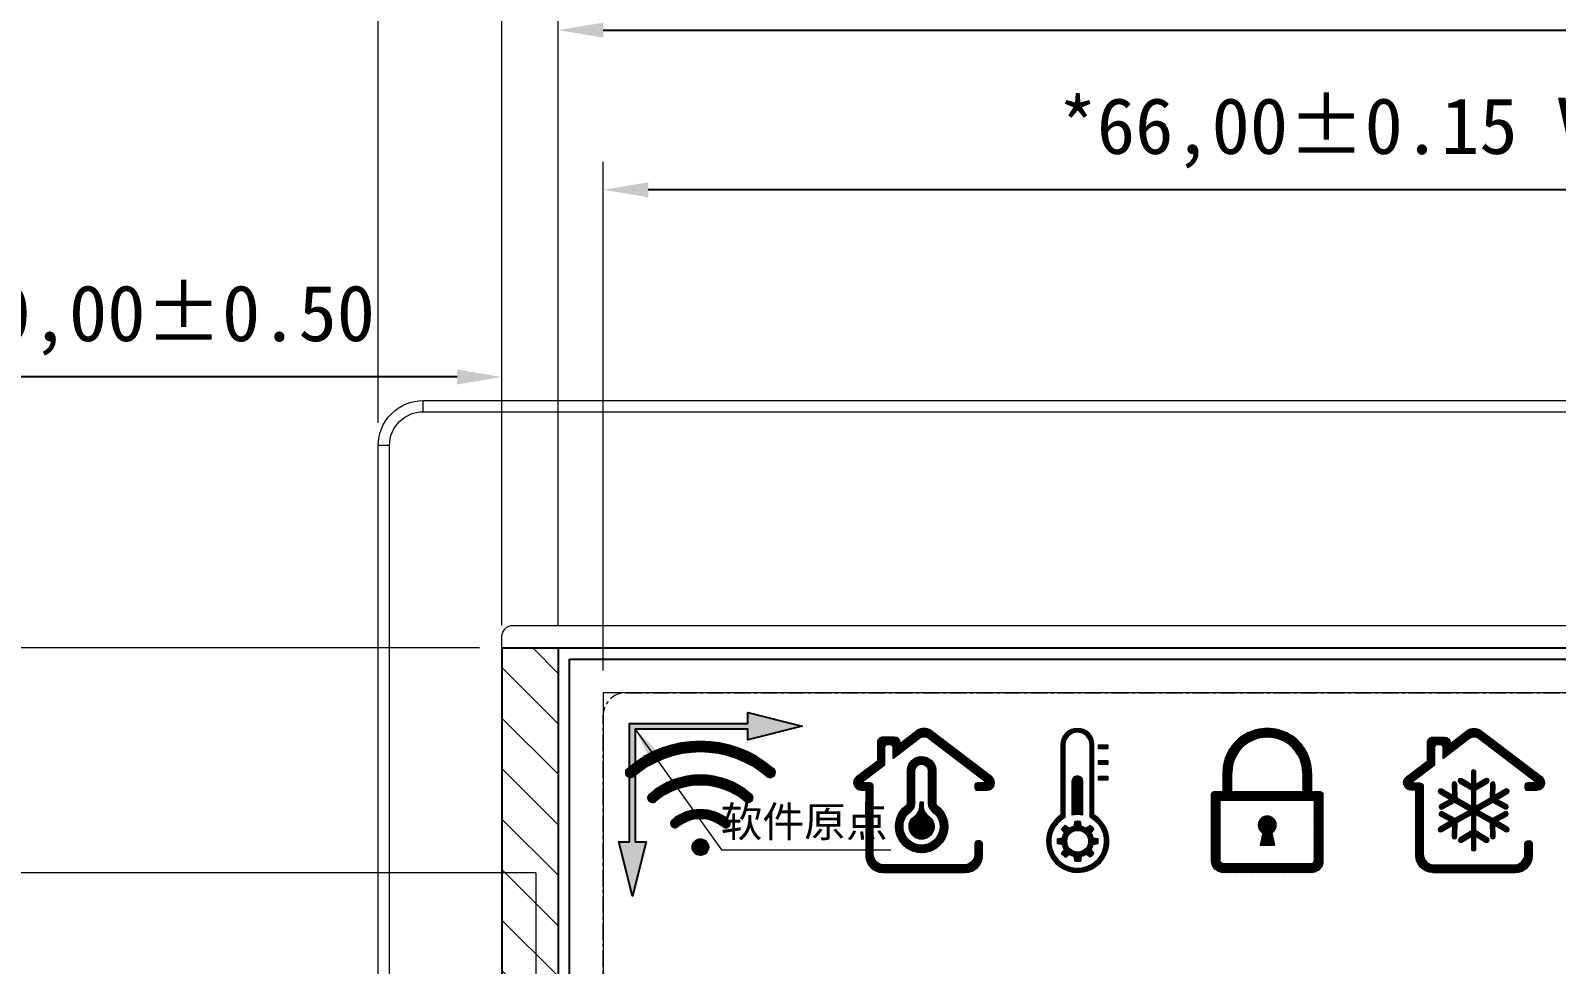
# Model space of a CAD drawing. Header units: millimetres. Extents: x 1946 to 4611, y 2266 to 2855.
# Drawn here: x 3648.4 to 3716.3, y 2718.9 to 2760.4 of the extents above; entities that cross this region are included whole.
import ezdxf

# ---------------------------------------------------------------- set-up
doc = ezdxf.new("R2010")
doc.units = ezdxf.units.MM
doc.linetypes.add('CENTER', pattern=[0.6, 0.375, -0.075, 0.075, -0.075])
for name, color, linetype in [('05___PRT_ALL_DTM_CSYS', 7, 'Continuous'), ('Dim', 4, 'Continuous'), ('DWG', 7, 'Continuous')]:
    doc.layers.add(name, color=color, linetype=linetype)
for name, color, linetype, lineweight in [('Cover Lens', 152, 'Continuous', 0), ('FPC', 30, 'Continuous', 0), ('LCD', 4, 'Continuous', 20), ('Sensor', 6, 'Continuous', 0), ('silicone', 193, 'Continuous', 20)]:
    doc.layers.add(name, color=color, linetype=linetype, lineweight=lineweight)
doc.styles.add('宋体', font='')
doc.styles.get('宋体').set_extended_font_data('SimSun')
doc.dimstyles.new('DIM', dxfattribs={"dimtxt": 2.5, "dimasz": 2, "dimexe": 1.25, "dimexo": 1, "dimgap": 1, "dimtad": 1, "dimzin": 1, "dimtxsty": '宋体', "dimcen": 2.5, "dimazin": 0, "dimtfac": 1, "dimtmove": 0, "dimatfit": 3, "dimfxl": 0, "dimlwe": 0, "dimarcsym": 0})
pattern_1 = [(45, (1653.613475, 3043.21237), (-0.0240427975, 0.0240427975), [])]
pattern_2 = [(45, (1641.67276, 3043.47129), (-0.0240626328, 0.0240626328), [])]

# ---------------------------------------------------------------- blocks, each defined once
blk = doc.blocks.new('CG1')
at = {"layer": 'Cover Lens'}
for p, q in [((-41, 66.5), (-41, 67)), ((-42.5, 65), (-43, 65))]:
    blk.add_line(p, q, dxfattribs=at)
blk.add_lwpolyline([(-43, -7.6), (-43, 65, -0.414214), (-41, 67), (41, 67, -0.414214), (43, 65), (43, -7.6, -0.414214), (42.7, -7.9), (-42.7, -7.9, -0.414214)], format="xyb", close=True, dxfattribs=at)
blk.add_lwpolyline([(-42.5, -7.9), (-42.5, 65, -0.414214), (-41, 66.5), (41, 66.5, -0.414214), (42.5, 65), (42.5, -7.9)], format="xyb", dxfattribs=at)
blk.add_lwpolyline([(-33, 0), (33, 0), (33, 54), (-33, 54)], close=True, dxfattribs=at)
blk = doc.blocks.new('*D79')
at = {"layer": 'Defpoints', "color": 0}
for p in [(3673.899, 2753.321), (3673.899, 2730.951), (3739.899, 2730.951)]:
    blk.add_point(p, dxfattribs=at)
at = {"layer": 'Dim', "color": 0, "lineweight": 0}
for p, q in [((3673.899, 2731.951), (3673.899, 2754.571)), ((3739.899, 2731.951), (3739.899, 2754.571))]:
    blk.add_line(p, q, dxfattribs=at)
at = {"layer": 'Dim', "color": 0, "lineweight": -2}
blk.add_line((3737.899, 2753.321), (3675.899, 2753.321), dxfattribs=at)
at = {"layer": 'Dim', "color": 0}
for points in [[(3675.899, 2753.654), (3675.899, 2752.987), (3673.899, 2753.321)], [(3737.899, 2753.654), (3737.899, 2752.987), (3739.899, 2753.321)]]:
    blk.add_solid(points, dxfattribs=at)
at = {"layer": 'Dim', "color": 0, "insert": (3706.899, 2755.841), "char_height": 2.5, "attachment_point": 5, "style": '宋体'}
blk.add_mtext('{\\C2;*}66,00%%P0.15 VA', dxfattribs=at)
blk = doc.blocks.new('*D80')
at = {"layer": 'Defpoints', "color": 0}
for p in [(3663.899, 2773.152), (3663.899, 2741.951), (3749.899, 2741.951)]:
    blk.add_point(p, dxfattribs=at)
at = {"layer": 'Dim', "color": 0, "lineweight": 0}
for p, q in [((3663.899, 2742.951), (3663.899, 2774.402)), ((3749.899, 2742.951), (3749.899, 2774.402))]:
    blk.add_line(p, q, dxfattribs=at)
at = {"layer": 'Dim', "color": 0, "lineweight": -2}
blk.add_line((3747.899, 2773.152), (3665.899, 2773.152), dxfattribs=at)
at = {"layer": 'Dim', "color": 0}
for points in [[(3665.899, 2773.485), (3665.899, 2772.819), (3663.899, 2773.152)], [(3747.899, 2773.485), (3747.899, 2772.819), (3749.899, 2773.152)]]:
    blk.add_solid(points, dxfattribs=at)
at = {"layer": 'Dim', "color": 0, "insert": (3706.899, 2775.673), "char_height": 2.5, "attachment_point": 5, "style": '宋体'}
blk.add_mtext('{\\C2;*}86,00%%P0.05 OD', dxfattribs=at)
blk = doc.blocks.new('*D161')
at = {"layer": 'Defpoints', "color": 0}
for p in [(3669.399, 2732.951), (3630.129, 2722.951), (3639.699, 2722.951)]:
    blk.add_point(p, dxfattribs=at)
at = {"layer": 'Dim', "color": 0, "lineweight": -2}
for p, q in [((3630.129, 2732.951), (3630.129, 2757.978)), ((3630.129, 2724.951), (3630.129, 2730.951))]:
    blk.add_line(p, q, dxfattribs=at)
at = {"layer": 'Dim', "color": 0, "lineweight": 0}
for p, q in [((3668.399, 2732.951), (3628.879, 2732.951)), ((3638.699, 2722.951), (3628.879, 2722.951))]:
    blk.add_line(p, q, dxfattribs=at)
at = {"layer": 'Dim', "color": 0}
for points in [[(3629.795, 2730.951), (3630.462, 2730.951), (3630.129, 2732.951)], [(3629.795, 2724.951), (3630.462, 2724.951), (3630.129, 2722.951)]]:
    blk.add_solid(points, dxfattribs=at)
at = {"layer": 'Dim', "color": 0, "insert": (3627.608, 2746.465), "char_height": 2.5, "attachment_point": 5, "rotation": 90, "style": '宋体'}
blk.add_mtext('*10,00%%P0.50', dxfattribs=at)
blk = doc.blocks.new('*D166')
at = {"layer": 'Defpoints', "color": 0}
for p in [(3741.899, 2766.707), (3669.399, 2732.951), (3741.899, 2732.951)]:
    blk.add_point(p, dxfattribs=at)
at = {"layer": 'Dim', "color": 0, "lineweight": 0}
for p, q in [((3669.399, 2733.951), (3669.399, 2767.957)), ((3741.899, 2733.951), (3741.899, 2767.957))]:
    blk.add_line(p, q, dxfattribs=at)
at = {"layer": 'Dim', "color": 0, "lineweight": -2}
blk.add_line((3671.399, 2766.707), (3739.899, 2766.707), dxfattribs=at)
at = {"layer": 'Dim', "color": 0}
for points in [[(3671.399, 2767.04), (3671.399, 2766.373), (3669.399, 2766.707)], [(3739.899, 2767.04), (3739.899, 2766.373), (3741.899, 2766.707)]]:
    blk.add_solid(points, dxfattribs=at)
at = {"layer": 'Dim', "color": 0, "insert": (3709.399, 2769.165), "char_height": 2.5, "attachment_point": 5, "style": '宋体'}
blk.add_mtext('{\\C2;*}72,50', dxfattribs=at)
blk = doc.blocks.new('*D171')
at = {"layer": 'Defpoints', "color": 0}
for p in [(3741.899, 2760.42), (3671.899, 2732.951), (3741.899, 2732.951)]:
    blk.add_point(p, dxfattribs=at)
at = {"layer": 'Dim', "color": 0, "lineweight": 0}
for p, q in [((3671.899, 2733.951), (3671.899, 2761.67)), ((3741.899, 2733.951), (3741.899, 2761.67))]:
    blk.add_line(p, q, dxfattribs=at)
at = {"layer": 'Dim', "color": 0, "lineweight": -2}
blk.add_line((3673.899, 2760.42), (3739.899, 2760.42), dxfattribs=at)
at = {"layer": 'Dim', "color": 0}
for points in [[(3673.899, 2760.754), (3673.899, 2760.087), (3671.899, 2760.42)], [(3739.899, 2760.754), (3739.899, 2760.087), (3741.899, 2760.42)]]:
    blk.add_solid(points, dxfattribs=at)
at = {"layer": 'Dim', "color": 0, "insert": (3706.899, 2763.011), "char_height": 2.5, "attachment_point": 5, "style": '宋体'}
blk.add_mtext('LCD/BLD 70,00', dxfattribs=at)
blk = doc.blocks.new('*D172')
at = {"layer": 'Defpoints', "color": 0}
for p in [(3639.399, 2744.996), (3669.399, 2732.951), (3639.399, 2722.651)]:
    blk.add_point(p, dxfattribs=at)
at = {"layer": 'Dim', "color": 0, "lineweight": 0}
for p, q in [((3639.399, 2723.651), (3639.399, 2746.246)), ((3669.399, 2733.951), (3669.399, 2746.246))]:
    blk.add_line(p, q, dxfattribs=at)
at = {"layer": 'Dim', "color": 0, "lineweight": -2}
blk.add_line((3667.399, 2744.996), (3641.399, 2744.996), dxfattribs=at)
at = {"layer": 'Dim', "color": 0}
for points in [[(3641.399, 2745.33), (3641.399, 2744.663), (3639.399, 2744.996)], [(3667.399, 2745.33), (3667.399, 2744.663), (3669.399, 2744.996)]]:
    blk.add_solid(points, dxfattribs=at)
at = {"layer": 'Dim', "color": 0, "insert": (3654.399, 2747.517), "char_height": 2.5, "attachment_point": 5, "style": '宋体'}
blk.add_mtext('30,00%%P0.50', dxfattribs=at)
blk = doc.blocks.new('软件原点')
blk.add_hatch(color=2).paths.add_polyline_path([(6.567, 0), (6.567, 0.606), (9.598, -0.154), (6.567, -0.914), (6.567, -0.308), (0.308, -0.308), (0.308, -6.567), (0.914, -6.567), (0.154, -9.598), (-0.606, -6.567), (0, -6.567), (0, 0)])
at = {"color": 2}
blk.add_lwpolyline([(6.567, 0), (6.567, 0.606), (9.598, -0.154), (6.567, -0.914), (6.567, -0.308), (0.308, -0.308), (0.308, -6.567), (0.914, -6.567), (0.154, -9.598), (-0.606, -6.567), (0, -6.567), (0, 0)], close=True, dxfattribs=at)
at = {"color": 2, "insert": (9.699, -5.547), "char_height": 1.7, "attachment_point": 5, "style": '宋体'}
blk.add_mtext('软件原点', dxfattribs=at)
at = {"color": 2}
blk.add_leader([(0.308, -0.308), (5.105, -7.012), (14.514, -7.012)], dimstyle='DIM', override={"dimgap": 1, "dimtad": 0, "dimfxl": 5.346, "dimarcsym": 1}, dxfattribs=at)

msp = doc.modelspace()

# ---------------------------------------------------------------- hatches: boundary and pattern name
at = {"layer": '05___PRT_ALL_DTM_CSYS', "lineweight": 0}
h = msp.add_hatch(dxfattribs=at)
h.set_pattern_fill('ANSI31', color=256, scale=0.010718)
h.set_pattern_definition(pattern_2)
h.paths.add_polyline_path([(3687.96441, 2728.92977, -0.33713158), (3688.36581, 2728.92977), (3690.93082, 2726.97851, -0.71830281), (3690.92078, 2726.94874), (3690.53957, 2726.94888, 0.55087614), (3690.4347, 2726.78313, 0.55064474), (3690.53949, 2726.61739), (3690.96985, 2726.61723, 0.71830281), (3691.17067, 2727.21255), (3688.46616, 2729.26994, 0.33713158), (3687.86406, 2729.26994), (3687.09748, 2728.68678, 0.47502689), (3686.85461, 2728.98606), (3686.33637, 2728.98717, 0.41484032), (3686.08722, 2728.73855), (3686.08722, 2727.91825), (3685.16217, 2727.21454, 0.71803369), (3685.36275, 2726.61922), (3685.57522, 2726.61915), (3685.57522, 2725.63386), (3685.57522, 2723.71144, 0.41421356), (3686.32107, 2722.96559), (3690.00915, 2722.96559, 0.41421356), (3690.755, 2723.71144), (3690.755, 2724.24977, 0.55076042), (3690.58925, 2724.35459, 0.55076042), (3690.42351, 2724.24977), (3690.42351, 2723.79431, -0.41421356), (3689.92627, 2723.29708), (3686.40395, 2723.29708, -0.41421356), (3685.90671, 2723.79431), (3685.90671, 2725.63386), (3685.90671, 2726.61903), (3685.90671, 2726.78483, 0.41410956), (3685.74103, 2726.95058), (3685.412, 2726.9507, -0.71803369), (3685.40197, 2726.98046), (3686.41217, 2727.74895, 0.2342663), (3686.41871, 2727.76214), (3686.41871, 2728.53924, -0.41484032), (3686.53498, 2728.65526), (3686.65543, 2728.655, -0.41358708), (3686.77121, 2728.53898), (3686.77121, 2728.05551, 0.62039586), (3686.79782, 2728.04232)])
h.paths.add_polyline_path([(3687.42207, 2727.45728), (3687.42207, 2726.06866, -0.26132826), (3687.35701, 2725.93414, 3.00911137), (3688.74818, 2725.93414, -0.22910781), (3688.68313, 2726.0501), (3688.68313, 2727.52389, 1)], flags=17)
h.paths.add_polyline_path([(3688.34473, 2727.52389), (3688.34473, 2726.01861, 0.20249926), (3688.52876, 2725.6759, -3.14383545), (3687.57643, 2725.6759, 0.25151283), (3687.76046, 2726.11167), (3687.76046, 2727.45455, -1)], flags=16)
h.paths.add_polyline_path([(3687.983, 2726.11043), (3688.0526, 2726.11043), (3688.12219, 2726.11043), (3688.1237, 2725.89163, 0.20447186), (3688.33941, 2725.4834, -3.6247888), (3687.76578, 2725.4834, 0.2443189), (3687.98211, 2725.98078)], flags=0)
h.paths.add_polyline_path([(3687.69874, 2725.43638, 2.80516958), (3688.40645, 2725.43638, -0.24103925), (3688.1237, 2725.89163), (3688.12219, 2726.11043), (3687.983, 2726.11043), (3687.98211, 2725.98078, -0.28156607)], flags=0)
h = msp.add_hatch(dxfattribs=at)
h.set_pattern_fill('ANSI31', color=256, scale=0.010736)
h.set_pattern_definition([(45, (1656.226687, 3044.00679), (-0.024103632, 0.024103632), [])])
h.paths.add_polyline_path([(3695.71823, 2728.63758, 1), (3694.24989, 2728.63758), (3694.24989, 2725.51905, 3.48632156), (3695.71823, 2725.53134)])
h.paths.add_polyline_path([(3695.54287, 2725.41541, -4.03961109), (3694.42525, 2725.40504), (3694.42525, 2728.63758, -1), (3695.54287, 2728.63758)], flags=16)
h.paths.add_polyline_path([(3695.22825, 2727.00985), (3695.22825, 2725.52546, 0.10323931), (3694.7388, 2725.52114), (3694.7388, 2727.00985, -1)], flags=0)
h.paths.add_polyline_path([(3695.10863, 2725.24509), (3695.14626, 2725.02739, -0.08497112), (3695.36265, 2724.93818), (3695.54276, 2725.06612, -0.06473238), (3695.70745, 2724.90199), (3695.58012, 2724.72145, -0.08497112), (3695.67005, 2724.50536), (3695.88788, 2724.46847, -0.06473238), (3695.88827, 2724.23597), (3695.67057, 2724.19834, -0.08497112), (3695.58137, 2723.98195), (3695.70931, 2723.80184, -0.06473238), (3695.54518, 2723.63715), (3695.36464, 2723.76448, -0.08497112), (3695.14854, 2723.67455), (3695.11165, 2723.45672, -0.06473238), (3694.87915, 2723.45633), (3694.84152, 2723.67403, -0.08497112), (3694.62513, 2723.76324), (3694.44502, 2723.63529, -0.06473238), (3694.28034, 2723.79942), (3694.40767, 2723.97996, -0.08497112), (3694.31773, 2724.19606), (3694.09991, 2724.23295, -0.06473238), (3694.09951, 2724.46545), (3694.31721, 2724.50308, -0.08497112), (3694.40642, 2724.71947), (3694.27848, 2724.89958, -0.06473238), (3694.44261, 2725.06426), (3694.62315, 2724.93693, -0.08497112), (3694.83924, 2725.02687), (3694.87613, 2725.24469, -0.06473238)], flags=0)
h.paths.add_polyline_path([(3695.47943, 2724.35071, -1), (3694.50836, 2724.35071, -1)], flags=0)
h.paths.add_polyline_path([(3695.92542, 2728.63758), (3695.92542, 2728.4622), (3696.33362, 2728.4622), (3696.33362, 2728.63758)], flags=17)
h.paths.add_polyline_path([(3695.92542, 2727.76858), (3696.33362, 2727.76858), (3696.33362, 2727.94396), (3695.92542, 2727.94396)], flags=17)
h.paths.add_polyline_path([(3696.33362, 2727.07496), (3696.33362, 2727.25034), (3695.92542, 2727.25034), (3695.92542, 2727.07496)], flags=17)
h.paths.add_polyline_path([(3695.22825, 2727.00985, 1), (3694.7388, 2727.00985), (3694.7388, 2725.52114, -0.10323931), (3695.22825, 2725.52546)], flags=0)
at = {"layer": '05___PRT_ALL_DTM_CSYS'}
h = msp.add_hatch(dxfattribs=at)
h.set_pattern_fill('ANSI31', color=256, scale=0.012115)
h.set_pattern_definition([(45, (-964.45592, 4341.24454), (-0.02719909362, 0.02719909362), [])])
h.paths.add_polyline_path([(3705.89873, 2726.4376, 0.41421356), (3705.77741, 2726.55892), (3705.3897, 2726.55892), (3705.3897, 2727.39031, 0.99999999), (3701.45478, 2727.41754), (3701.45478, 2726.55892), (3701.06707, 2726.55892, 0.41421356), (3700.94575, 2726.4376), (3700.94575, 2723.47919, 0.41421356), (3701.45935, 2722.96559), (3705.38513, 2722.96559, 0.41421356), (3705.89873, 2723.47919)])
h.paths.add_polyline_path([(3705.00264, 2726.55892), (3701.84184, 2726.55892), (3701.84184, 2727.39172, -1.00774961), (3705.00264, 2727.39172)], flags=16)
h.paths.add_polyline_path([(3705.51166, 2726.17185), (3705.51166, 2723.47919, -0.41421356), (3705.38513, 2723.35265), (3701.45935, 2723.35265, -0.41421356), (3701.33281, 2723.47919), (3701.33281, 2726.17185)], flags=16)
h.paths.add_polyline_path([(3703.61788, 2724.72491), (3703.73934, 2724.17268), (3703.10514, 2724.17268), (3703.2266, 2724.72491, -3.84729378)], flags=0)
at = {"layer": '05___PRT_ALL_DTM_CSYS', "lineweight": 0}
h = msp.add_hatch(dxfattribs=at)
h.set_pattern_fill('ANSI31', color=256, scale=0.010709)
h.set_pattern_definition(pattern_1)
h.paths.add_polyline_path([(3709.61392, 2727.21454, 0.71803369), (3709.81451, 2726.61922), (3710.02698, 2726.61915), (3710.02698, 2725.63386), (3710.02698, 2723.71144, 0.41421356), (3710.77283, 2722.96559), (3714.4609, 2722.96559, 0.41421356), (3715.20675, 2723.71144), (3715.20675, 2724.24977, 0.55076042), (3715.04101, 2724.35459, 0.55076042), (3714.87526, 2724.24977), (3714.87526, 2723.79431, -0.41421356), (3714.37803, 2723.29708), (3710.8557, 2723.29708, -0.41421356), (3710.35847, 2723.79431), (3710.35847, 2725.63386), (3710.35847, 2726.61903), (3710.35847, 2726.78483, 0.41410956), (3710.19278, 2726.95058), (3709.86376, 2726.9507, -0.71803369), (3709.85373, 2726.98046), (3710.86393, 2727.74895, 0.2342663), (3710.87047, 2727.76214), (3710.87047, 2728.53924, -0.41484032), (3710.98674, 2728.65526), (3711.10719, 2728.655, -0.41358708), (3711.22296, 2728.53898), (3711.22296, 2728.05551, 0.62039586), (3711.24957, 2728.04232), (3712.41617, 2728.92977, -0.33713158), (3712.81757, 2728.92977), (3715.38257, 2726.97851, -0.71830281), (3715.37253, 2726.94874), (3714.99133, 2726.94888, 0.55087614), (3714.88646, 2726.78313, 0.55064474), (3714.99124, 2726.61739), (3715.42161, 2726.61723, 0.71830281), (3715.62242, 2727.21255), (3712.91792, 2729.26994, 0.33713158), (3712.31582, 2729.26994), (3711.54923, 2728.68678, 0.47502689), (3711.30637, 2728.98606), (3710.78813, 2728.98717, 0.41484032), (3710.53898, 2728.73855), (3710.53898, 2727.91825)])
at = {"layer": '05___PRT_ALL_DTM_CSYS'}
h = msp.add_hatch(dxfattribs=at)
h.set_pattern_fill('ANSI31', color=256, scale=0.010695)
h.set_pattern_definition([(45, (1640.49472, 3480.094976), (-0.0240109598, 0.0240109598), [])])
edge = h.paths.add_edge_path()
edge.add_arc((3679.35116, 2725.14038), 0.18132, 229.0216216, 409.0216216)
edge.add_arc((3678.2183, 2723.83618), 1.90883, 49.0216216, 130.9783784)
edge.add_arc((3677.08545, 2725.14038), 0.18132, 130.9783784, 310.9783784)
edge.add_arc((3678.2183, 2723.83618), 1.54619, 49.0216216, 130.9783784, ccw=False)
edge = h.paths.add_edge_path()
edge.add_arc((3680.34599, 2726.28567), 0.20082, 229.0216216, 409.0216216)
edge.add_arc((3678.2183, 2723.83618), 3.44536, 49.0216216, 130.9783784)
edge.add_arc((3676.09062, 2726.28567), 0.20082, 130.9783784, 310.9783784)
edge.add_arc((3678.2183, 2723.83618), 3.04372, 49.0216216, 130.9783784, ccw=False)
edge = h.paths.add_edge_path()
edge.add_arc((3681.32049, 2727.40756), 0.21686, 229.0216216, 409.0216216)
edge.add_arc((3678.2183, 2723.83618), 4.94744, 49.0216216, 130.9783784)
edge.add_arc((3675.11611, 2727.40756), 0.21686, 130.9783784, 310.9783784)
edge.add_arc((3678.2183, 2723.83618), 4.51371, 49.0216216, 130.9783784, ccw=False)
edge = h.paths.add_edge_path()
edge.add_arc((3678.2183, 2724.09158), 0.35502, 0, 360)
at = {"layer": '05___PRT_ALL_DTM_CSYS', "lineweight": 0}
h = msp.add_hatch(dxfattribs=at)
h.set_pattern_fill('ANSI31', color=256, scale=0.010736)
h.set_pattern_definition([(45, (2666.803, 2887.444263), (-0.024103632, 0.024103632), [])])
h.paths.add_polyline_path([(3695.22825, 2727.00985, 1), (3694.7388, 2727.00985), (3694.7388, 2725.52114, -0.10323931), (3695.22825, 2725.52546)])
h.paths.add_polyline_path([(3695.14626, 2725.02739), (3695.10863, 2725.24509, 0.06473238), (3694.87613, 2725.24469), (3694.83924, 2725.02687, 0.08497112), (3694.62315, 2724.93693), (3694.44261, 2725.06426, 0.06473238), (3694.27848, 2724.89958), (3694.40642, 2724.71947, 0.08497112), (3694.31721, 2724.50308), (3694.09951, 2724.46545, 0.06473238), (3694.09991, 2724.23295), (3694.31773, 2724.19606, 0.08497112), (3694.40767, 2723.97996), (3694.28034, 2723.79942, 0.06473238), (3694.44502, 2723.63529), (3694.62513, 2723.76324, 0.08497112), (3694.84152, 2723.67403), (3694.87915, 2723.45633, 0.06473238), (3695.11165, 2723.45672), (3695.14854, 2723.67455, 0.08497112), (3695.36464, 2723.76448), (3695.54518, 2723.63715, 0.06473238), (3695.70931, 2723.80184), (3695.58137, 2723.98195, 0.08497112), (3695.67057, 2724.19834), (3695.88827, 2724.23597, 0.06473238), (3695.88788, 2724.46847), (3695.67005, 2724.50536, 0.08497112), (3695.58012, 2724.72145), (3695.70745, 2724.90199, 0.06473238), (3695.54276, 2725.06612), (3695.36265, 2724.93818, 0.08497112)])
h.paths.add_polyline_path([(3695.47943, 2724.35071, -1), (3694.50836, 2724.35071, -1)], flags=16)
h = msp.add_hatch(dxfattribs=at)
h.set_pattern_fill('ANSI31', color=256, scale=0.010709)
h.set_pattern_definition(pattern_1)
h.paths.add_polyline_path([(3712.49602, 2725.54603), (3712.49602, 2724.81325), (3711.96373, 2724.49054, 1), (3712.06961, 2724.31588), (3712.49602, 2724.5744), (3712.49602, 2724.01777, 1), (3712.70027, 2724.02391), (3712.70027, 2724.5744), (3713.12668, 2724.31588, 1), (3713.23257, 2724.49054), (3712.70027, 2724.81325), (3712.70027, 2725.54603), (3713.33488, 2725.17964), (3713.34821, 2724.5573, 1), (3713.55241, 2724.56168), (3713.54173, 2725.06021), (3714.02378, 2724.7819, 1), (3714.1206, 2724.96185), (3713.64386, 2725.2371), (3714.08094, 2725.47712, 1), (3713.98263, 2725.65615), (3713.43701, 2725.35653), (3712.8024, 2725.72292), (3713.43701, 2726.08931), (3713.98263, 2725.78968, 1), (3714.08094, 2725.96871), (3713.64386, 2726.20874), (3714.12591, 2726.48705, 1), (3714.01847, 2726.66087), (3713.54173, 2726.38562), (3713.55246, 2726.88635, 1), (3713.34816, 2726.88635), (3713.33488, 2726.26619), (3712.70027, 2725.8998), (3712.70027, 2726.63259), (3713.23257, 2726.9553, 1), (3713.12668, 2727.12996), (3712.70027, 2726.87144), (3712.70027, 2727.42806, 1), (3712.49602, 2727.42193), (3712.49602, 2726.87144), (3712.06961, 2727.12996, 1), (3711.96373, 2726.9553), (3712.49602, 2726.63259), (3712.49602, 2725.8998), (3711.86141, 2726.26619), (3711.84809, 2726.88853, 1), (3711.64388, 2726.88416), (3711.65456, 2726.38562), (3711.17251, 2726.66393, 1), (3711.0757, 2726.48398), (3711.55244, 2726.20874), (3711.11535, 2725.96871, 1), (3711.21366, 2725.78968), (3711.75929, 2726.08931), (3712.3939, 2725.72292), (3711.75929, 2725.35653), (3711.21366, 2725.65615, 1), (3711.11535, 2725.47712), (3711.55244, 2725.2371), (3711.07039, 2724.95879, 1), (3711.17782, 2724.78497), (3711.65456, 2725.06021), (3711.64388, 2724.56168, 1), (3711.84809, 2724.5573), (3711.86141, 2725.17964)])
h = msp.add_hatch(dxfattribs=at)
h.set_pattern_fill('ANSI31', color=256, scale=0.010718)
h.set_pattern_definition(pattern_2)
h.paths.add_polyline_path([(3688.33941, 2725.4834, -3.6247888), (3687.76578, 2725.4834, 0.2443189), (3687.98211, 2725.98078), (3687.983, 2726.11043), (3688.0526, 2726.11043), (3688.14685, 2726.11043, 0.30471072)])
h = msp.add_hatch(dxfattribs=at)
h.set_pattern_fill('ANSI31', color=256, scale=0.011533)
h.set_pattern_definition([(45, (1482.63174, 3167.710013), (-0.0258925279, 0.0258925279), [])])
h.paths.add_polyline_path([(3703.61788, 2724.72491, 3.84729378), (3703.2266, 2724.72491), (3703.10514, 2724.17268), (3703.73934, 2724.17268)])
at = {"layer": 'silicone', "lineweight": 15}
h = msp.add_hatch(dxfattribs=at)
h.set_pattern_fill('ANSI31', color=256, scale=0.5, style=0)
h.set_pattern_definition([(135, (9196.0633, 1807.7874), (1.122532, 1.122532), [])])
h.paths.add_polyline_path([(3671.89925, 2732.9507), (3669.39925, 2732.9507), (3669.39925, 2674.9507), (3671.89925, 2674.9507)])

# ---------------------------------------------------------------- linework, layer by layer
at = {"color": 130, "linetype": 'Continuous'}
for p, q in [((3669.39925, 2732.9507), (3741.89925, 2732.9507)), ((3669.39925, 2732.9507), (3669.39925, 2674.9507)), ((3671.89925, 2732.9507), (3671.89925, 2674.9507))]:
    msp.add_line(p, q, dxfattribs=at)
at = {"lineweight": 0}
for p, q in [((3701.45478, 2726.55892), (3701.45478, 2727.41491)), ((3701.84184, 2726.55892), (3701.84184, 2727.41491)), ((3705.00264, 2727.39293), (3705.00264, 2726.55892)), ((3705.3897, 2727.39293), (3705.3897, 2726.55892)), ((3705.3897, 2727.39293), (3705.3897, 2726.55892)), ((3701.84184, 2726.55892), (3705.00264, 2726.55892)), ((3703.2266, 2724.72491), (3703.10514, 2724.17268)), ((3703.61788, 2724.72491), (3703.73934, 2724.17268)), ((3703.10514, 2724.17268), (3703.73934, 2724.17268))]:
    msp.add_line(p, q, dxfattribs=at)
for points in [[(3685.90671, 2725.63386), (3685.90671, 2726.61903), (3685.90671, 2726.78483, 0.41410956), (3685.74103, 2726.95058), (3685.412, 2726.9507, -0.71803369), (3685.40197, 2726.98046), (3686.41217, 2727.74895, 0.2342663), (3686.41871, 2727.76214), (3686.41871, 2728.53924, -0.41484032), (3686.53498, 2728.65526), (3686.65543, 2728.655, -0.41358708), (3686.77121, 2728.53898), (3686.77121, 2728.05551, 0.62039586), (3686.79782, 2728.04232), (3687.96441, 2728.92977, -0.33713158), (3688.36581, 2728.92977), (3690.93082, 2726.97851, -0.71830281), (3690.92078, 2726.94874), (3690.53957, 2726.94888, 0.41431757), (3690.42351, 2726.83285), (3690.42351, 2726.73341, 0.41410956), (3690.53949, 2726.61739), (3690.96985, 2726.61723, 0.71830281), (3691.17067, 2727.21255), (3688.46616, 2729.26994, 0.33713158), (3687.86406, 2729.26994), (3687.12931, 2728.71099, -0.62039586), (3687.1027, 2728.72418), (3687.1027, 2728.73745, 0.41358708), (3686.85461, 2728.98606), (3686.33637, 2728.98717, 0.41484032), (3686.08722, 2728.73855), (3686.08722, 2727.91825), (3685.16217, 2727.21454, 0.71803369), (3685.36275, 2726.61922), (3685.55865, 2726.61916, -0.41410956), (3685.57522, 2726.60258), (3685.57522, 2725.63386), (3685.57522, 2723.71144, 0.41421356), (3686.32107, 2722.96559), (3690.00915, 2722.96559, 0.41421356), (3690.755, 2723.71144), (3690.755, 2724.24977, 0.41421356), (3690.63898, 2724.36579), (3690.53953, 2724.36579, 0.41421356), (3690.42351, 2724.24977), (3690.42351, 2723.79431, -0.41421356), (3689.92627, 2723.29708), (3686.40395, 2723.29708, -0.41421356), (3685.90671, 2723.79431), (3685.90671, 2725.63386)], [(3688.68313, 2726.0501, 0.21401515), (3688.74112, 2725.93937, -3.04755965), (3687.36407, 2725.93937, 0.21401515), (3687.42207, 2726.0501), (3687.42207, 2727.52389, -0.94857721), (3688.68313, 2727.52389)], [(3688.34473, 2726.01861, 0.20249926), (3688.52876, 2725.6759, -3.14383545), (3687.57643, 2725.6759, 0.20249926), (3687.76046, 2726.01861), (3687.76046, 2727.52389, -0.8883522), (3688.34473, 2727.52389)], [(3687.76578, 2725.4834, 0.20447186), (3687.98149, 2725.89163), (3687.983, 2726.11043), (3688.0526, 2726.11043), (3688.12219, 2726.11043), (3688.1237, 2725.89163, 0.20447186), (3688.33941, 2725.4834, -3.6247888)], [(3694.40642, 2724.71947), (3694.27848, 2724.89958, -0.06473238), (3694.44261, 2725.06426), (3694.62315, 2724.93693, -0.08497112), (3694.83924, 2725.02687), (3694.87613, 2725.24469, -0.06473238), (3695.10863, 2725.24509), (3695.14626, 2725.02739, -0.08497112), (3695.36265, 2724.93818), (3695.54276, 2725.06612, -0.06473238), (3695.70745, 2724.90199), (3695.58012, 2724.72145, -0.08497112), (3695.67005, 2724.50536), (3695.88788, 2724.46847, -0.06473238), (3695.88827, 2724.23597), (3695.67057, 2724.19834, -0.08497112), (3695.58137, 2723.98195), (3695.70931, 2723.80184, -0.06473238), (3695.54518, 2723.63715), (3695.36464, 2723.76448, -0.08497112), (3695.14854, 2723.67455), (3695.11165, 2723.45672, -0.06473238), (3694.87915, 2723.45633), (3694.84152, 2723.67403, -0.08497112), (3694.62513, 2723.76324), (3694.44502, 2723.63529, -0.06473238), (3694.28034, 2723.79942), (3694.40767, 2723.97996, -0.08497112), (3694.31773, 2724.19606), (3694.09991, 2724.23295, -0.06473238), (3694.09951, 2724.46545), (3694.31721, 2724.50308, -0.08497112)]]:
    msp.add_lwpolyline(points, format="xyb", close=True, dxfattribs=at)
for points in [[(3710.77283, 2722.96559, -0.41421356), (3710.02698, 2723.71144), (3710.02698, 2725.63386), (3710.02698, 2726.60258, 0.41410956), (3710.01041, 2726.61916), (3709.81451, 2726.61922, -0.71803369), (3709.61392, 2727.21454), (3710.53244, 2727.91328, 0.2342663), (3710.53898, 2727.92647), (3710.53898, 2728.73855, -0.41484032), (3710.78813, 2728.98717), (3711.30637, 2728.98606, -0.41358708), (3711.55445, 2728.73745), (3711.55445, 2728.72418, 0.62039586), (3711.58106, 2728.71099), (3712.31582, 2729.26994, -0.33713158), (3712.91792, 2729.26994), (3715.62242, 2727.21255, -0.71830281), (3715.42161, 2726.61723)], [(3709.85373, 2726.98046), (3710.86393, 2727.74895, 0.2342663), (3710.87047, 2727.76214), (3710.87047, 2728.53924, -0.41484032), (3710.98674, 2728.65526), (3711.10719, 2728.655, -0.41358708), (3711.22296, 2728.53898), (3711.22296, 2728.05551, 0.62039586), (3711.24957, 2728.04232), (3712.41617, 2728.92977)], [(3712.41617, 2728.92977, -0.33713158), (3712.81757, 2728.92977), (3715.38257, 2726.97851, -0.71830281), (3715.37253, 2726.94874), (3714.99133, 2726.94888, 0.41431757), (3714.87526, 2726.83285), (3714.87526, 2726.73341, 0.41410956), (3714.99124, 2726.61739), (3715.42161, 2726.61723)], [(3709.85373, 2726.98046, 0.71803369), (3709.86376, 2726.9507), (3710.19278, 2726.95058)], [(3710.19278, 2726.95058, -0.41410956), (3710.35847, 2726.78483), (3710.35847, 2726.61903), (3710.35847, 2725.63386), (3710.35847, 2723.79431, 0.41421356), (3710.8557, 2723.29708), (3714.37803, 2723.29708, 0.41421356), (3714.87526, 2723.79431), (3714.87526, 2724.24977, -0.41421356), (3714.99129, 2724.36579), (3715.09073, 2724.36579)], [(3711.64388, 2726.88416), (3711.65456, 2726.38562), (3711.17782, 2726.66087, 1.03047776), (3711.0757, 2726.48398), (3711.55244, 2726.20874), (3711.11535, 2725.96871, 1), (3711.21366, 2725.78968), (3711.75929, 2726.08931), (3712.3939, 2725.72292)], [(3713.34821, 2726.88853), (3713.33488, 2726.26619), (3712.70027, 2725.8998), (3712.70027, 2726.63259), (3713.23257, 2726.9553, 1), (3713.12668, 2727.12996), (3712.70027, 2726.87144)], [(3713.43701, 2726.08931), (3713.98263, 2725.78968, 1), (3714.08094, 2725.96871), (3713.64386, 2726.20874), (3714.1206, 2726.48398, 1.03047776), (3714.01847, 2726.66087), (3713.54173, 2726.38562), (3713.55241, 2726.88416)], [(3711.21366, 2725.65615, 1), (3711.11535, 2725.47712), (3711.55244, 2725.2371), (3711.0757, 2724.96185, 1.03047776), (3711.17782, 2724.78497), (3711.65456, 2725.06021)], [(3711.65456, 2725.06021), (3711.64388, 2724.56168, 1), (3711.84809, 2724.5573), (3711.86141, 2725.17964), (3712.49602, 2725.54603), (3712.49602, 2724.81325), (3711.96373, 2724.49054, 1), (3712.06961, 2724.31588), (3712.49602, 2724.5744), (3712.49602, 2724.02391, 1.03047776), (3712.70027, 2724.02391), (3712.70027, 2724.5744), (3713.12668, 2724.31588)], [(3713.12608, 2724.31625, 1.00344435), (3713.23257, 2724.49054), (3712.70027, 2724.81325), (3712.70027, 2725.54603), (3713.33488, 2725.17964), (3713.34821, 2724.5573, 1), (3713.55241, 2724.56168), (3713.54173, 2725.06021)], [(3710.77283, 2722.96559), (3714.4609, 2722.96559, 0.41421356), (3715.20675, 2723.71144), (3715.20675, 2724.24977, 0.41421356), (3715.09073, 2724.36579)]]:
    msp.add_lwpolyline(points, format="xyb", dxfattribs=at)
for points in [[(3695.92542, 2728.63758), (3696.33362, 2728.63758), (3696.33362, 2728.4622), (3695.92542, 2728.4622)], [(3695.92542, 2727.94396), (3696.33362, 2727.94396), (3696.33362, 2727.76858), (3695.92542, 2727.76858)], [(3695.92542, 2727.25034), (3696.33362, 2727.25034), (3696.33362, 2727.07496), (3695.92542, 2727.07496)]]:
    msp.add_lwpolyline(points, close=True, dxfattribs=at)
at = {"color": 0, "lineweight": 0}
for points in [[(3705.3897, 2726.55892), (3705.77741, 2726.55892, -0.41421356), (3705.89873, 2726.4376), (3705.89873, 2723.47919, -0.41421356), (3705.38513, 2722.96559), (3701.45935, 2722.96559, -0.41421356), (3700.94575, 2723.47919), (3700.94575, 2726.4376, -0.41421356), (3701.06707, 2726.55892), (3701.45478, 2726.55892)], [(3705.51166, 2726.17185), (3705.51166, 2726.17185), (3705.51166, 2723.47919, -0.41421356), (3705.38513, 2723.35265), (3701.45935, 2723.35265, -0.41421356), (3701.33281, 2723.47919), (3701.33281, 2726.17185), (3705.51166, 2726.17185)]]:
    msp.add_lwpolyline(points, format="xyb", dxfattribs=at)
at = {"lineweight": 0}
msp.add_circle((3694.99389, 2724.35071), 0.48554, dxfattribs=at)
for centre, radius, start, end in [((3703.42224, 2727.40392), 1.96751, 359.5090395, 180.4909605), ((3703.42224, 2727.40392), 1.58045, 359.5090395, 180.4909605), ((3713.45031, 2726.88635), 0.10215, 357.5463105, 180), ((3703.42224, 2725.07584), 0.40177, 299.1401634, 240.8598366)]:
    msp.add_arc(centre, radius, start, end, dxfattribs=at)
at = {"layer": '05___PRT_ALL_DTM_CSYS'}
for points in [[(3681.17828, 2727.24384, 1), (3681.4627, 2727.57129, 0.37366963), (3674.9739, 2727.57129, 1), (3675.25833, 2727.24384, -0.37366963)], [(3680.21429, 2726.13406, 1), (3680.47768, 2726.43728, 0.37366963), (3675.95892, 2726.43728, 1), (3676.22231, 2726.13406, -0.37366963)], [(3679.23226, 2725.00349, 1), (3679.47006, 2725.27726, 0.37366963), (3676.96654, 2725.27726, 1), (3677.20435, 2725.00349, -0.37366963)]]:
    msp.add_lwpolyline(points, format="xyb", close=True, dxfattribs=at)
msp.add_circle((3678.2183, 2724.09158), 0.35502, dxfattribs=at)
at = {"layer": 'Dim', "color": 3}
msp.add_lwpolyline([(3672.39925, 2732.4507), (3741.39925, 2732.4507), (3741.39925, 2675.4507), (3672.39925, 2675.4507)], close=True, dxfattribs=at)
at = {"layer": 'DWG', "lineweight": 0}
for points in [[(3694.24989, 2725.51905, 3.48632156), (3695.71823, 2725.53134), (3695.71823, 2728.63758, 1), (3694.24989, 2728.63758), (3694.24989, 2725.51905)], [(3712.70027, 2726.87144), (3712.70027, 2727.42193, 1.03047776), (3712.49602, 2727.42193), (3712.49602, 2726.87144), (3712.06961, 2727.12996, 1), (3711.96373, 2726.9553), (3712.49602, 2726.63259), (3712.49602, 2725.8998), (3711.86141, 2726.26619), (3711.84809, 2726.88853, 1), (3711.64388, 2726.88416)], [(3713.54173, 2725.06021), (3714.01847, 2724.78497, 1.03047776), (3714.1206, 2724.96185), (3713.64386, 2725.2371), (3714.08094, 2725.47712, 1), (3713.98263, 2725.65615), (3713.43701, 2725.35653), (3712.8024, 2725.72292), (3713.43701, 2726.08931)]]:
    msp.add_lwpolyline(points, format="xyb", dxfattribs=at)
for points in [[(3695.54287, 2725.41541), (3695.54287, 2728.63758, 1), (3694.42525, 2728.63758), (3694.42525, 2725.40504, 4.03961109)], [(3695.22825, 2725.52546), (3695.22825, 2727.00985, 1), (3694.7388, 2727.00985), (3694.7388, 2725.52114, -0.10323931)]]:
    msp.add_lwpolyline(points, format="xyb", close=True, dxfattribs=at)
msp.add_lwpolyline([(3712.3939, 2725.72292), (3711.75929, 2725.35653), (3711.21366, 2725.65615)], dxfattribs=at)
at = {"layer": 'FPC'}
for q in [(3639.69925, 2722.9507), (3670.89925, 2707.4507)]:
    msp.add_line((3670.89925, 2722.9507), q, dxfattribs=at)
at = {"layer": 'LCD', "color": 3, "lineweight": 15}
msp.add_lwpolyline([(3672.39925, 2732.4507), (3741.39925, 2732.4507), (3741.39925, 2675.4507), (3672.39925, 2675.4507)], close=True, dxfattribs=at)
at = {"layer": 'LCD', "linetype": 'CENTER', "ltscale": 2}
msp.add_lwpolyline([(3739.89925, 2729.9507), (3739.89925, 2677.9507, -0.41421356), (3738.89925, 2676.9507), (3674.89925, 2676.9507, -0.41421356), (3673.89925, 2677.9507), (3673.89925, 2729.9507, -0.41421356), (3674.89925, 2730.9507), (3738.89925, 2730.9507, -0.41421356)], format="xyb", close=True, dxfattribs=at)
at = {"layer": 'Sensor'}
msp.add_lwpolyline([(3744.39925, 2733.4507), (3744.39925, 2672.4507, -0.41421356), (3743.89925, 2671.9507), (3669.89925, 2671.9507, -0.41421356), (3669.39925, 2672.4507), (3669.39925, 2733.4507, -0.41421356), (3669.89925, 2733.9507), (3743.89925, 2733.9507, -0.41421356)], format="xyb", close=True, dxfattribs=at)

# ---------------------------------------------------------------- block references
at = {"lineweight": 0, "xscale": 0.8, "yscale": 0.8, "zscale": 0.8}
msp.add_blockref('软件原点', (3675.07305, 2729.58558), dxfattribs=at)
at = {"layer": 'Cover Lens'}
msp.add_blockref('CG1', (3706.89925, 2676.9507), dxfattribs=at)

# ---------------------------------------------------------------- dimensions: what is measured, and where the dimension line sits
at = {"layer": 'Dim'}
for base, p1, p2, text, picture, middle in [((3663.89925, 2773.15188), (3749.89925, 2741.9507), (3663.89925, 2741.9507), '{\\C2;*}<>%%P0.05 OD', '*D80', (3706.89925, 2775.67272)), ((3741.89925, 2760.42031), (3671.89925, 2732.9507), (3741.89925, 2732.9507), 'LCD/BLD <>', '*D171', (3706.89925, 2763.01059)), ((3673.89925, 2753.32051), (3739.89925, 2730.9507), (3673.89925, 2730.9507), '{\\C2;*}<>%%P0.15 VA', '*D79', (3706.89925, 2755.84135))]:
    dim = msp.add_linear_dim(base=base, p1=p1, p2=p2, text=text, dimstyle='DIM', dxfattribs=at)
    dim.commit()
    dim.dimension.update_dxf_attribs({"geometry": picture, "text_midpoint": middle})
dim = msp.add_linear_dim(base=(3741.89925, 2766.7065), p1=(3669.39925, 2732.9507), p2=(3741.89925, 2732.9507), text='{\\C2;*}<>', dimstyle='DIM', dxfattribs=at)
dim.commit()
dim.dimension.update_dxf_attribs({"geometry": '*D166', "text_midpoint": (3709.39925, 2766.7065), "dimtype": 160})
for base, p2, angle, text, picture, middle in [((3630.12855, 2722.9507), (3639.69925, 2722.9507), 90, '*<>%%P0.50', '*D161', (3630.12855, 2746.46459)), ((3639.39925, 2744.99628), (3639.39925, 2722.6507), 180, '<>%%P0.50', '*D172', (3654.39925, 2744.99628))]:
    dim = msp.add_linear_dim(base=base, p1=(3669.39925, 2732.9507), p2=p2, angle=angle, text=text, dimstyle='DIM', dxfattribs=at)
    dim.commit()
    dim.dimension.update_dxf_attribs({"geometry": picture, "text_midpoint": middle, "dimtype": 160})

doc.saveas('drawing.dxf')
